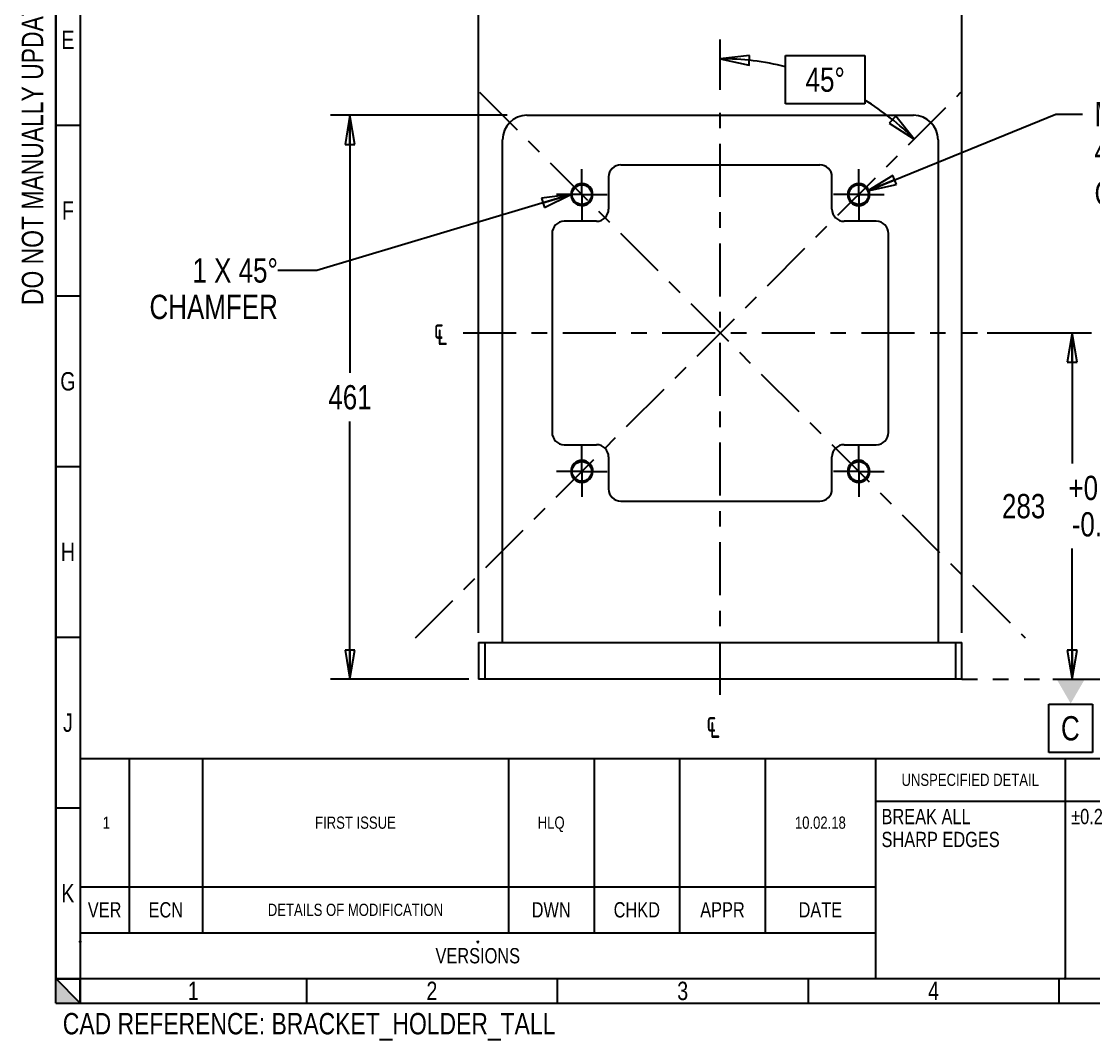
# Model space of a CAD drawing. Header units: inches. Extents: x 0.1 to 16.4, y 0 to 11.6.
# Drawn here: x 0.06 to 6.96, y 0.03 to 6.59 of the extents above; entities that cross this region are included whole.
import ezdxf
from ezdxf.enums import TextEntityAlignment as Align

# ---------------------------------------------------------------- set-up
doc = ezdxf.new("R2010")
doc.units = ezdxf.units.IN
doc.header["$LTSCALE"] = 0.909449
doc.header["$MEASUREMENT"] = 0
doc.linetypes.add('CENTER', pattern=[0.6, 0.375, -0.075, 0.075, -0.075])
doc.linetypes.add('DASHED', pattern=[0.2, 0.1, -0.1])
doc.layers.get('0').update_dxf_attribs({"linetype": 'CONTINUOUS'})
doc.layers.add('02___PRT_ALL_AXES', color=7, linetype='CONTINUOUS')
doc.styles.get("Standard").update_dxf_attribs({"font": 'txt', "width": 0.8})
doc.styles.add('TEXTSTYLE_1', font='gdt', dxfattribs={"width": 0.8})
doc.dimstyles.new('DIMSTYLE_1', dxfattribs={"dimtxt": 0.15625, "dimasz": 0.1875, "dimexe": 0.125, "dimexo": 0.0625, "dimgap": 0.078125, "dimtad": 0, "dimtih": 1, "dimtoh": 1, "dimlfac": 5, "dimzin": 4, "dimdsep": 46, "dimtxsty": 'Standard', "dimblk": 'CLOSED', "dimblk1": 'CLOSED', "dimblk2": 'CLOSED', "dimcen": 0.09, "dimadec": 0, "dimazin": 0, "dimtp": 0.01, "dimtm": 0.01, "dimtfac": 1, "dimtofl": 0, "dimtmove": 0, "dimatfit": 3, "dimldrblk": 'CLOSED', "dimfxl": 1, "dimtolj": 1, "dimtzin": 4, "dimarcsym": 0})
doc.dimstyles.new('DIMSTYLE_4', dxfattribs={"dimtxt": 0.15625, "dimasz": 0.1875, "dimexe": 0.125, "dimexo": 0.0625, "dimgap": 0.078125, "dimtad": 0, "dimtih": 1, "dimtoh": 1, "dimdec": 1, "dimlfac": 5, "dimzin": 4, "dimdsep": 46, "dimtxsty": 'Standard', "dimblk": 'CLOSED', "dimblk1": 'CLOSED', "dimblk2": 'CLOSED', "dimcen": 0.09, "dimadec": 0, "dimazin": 0, "dimtp": 0.5, "dimtm": 0.5, "dimtfac": 1, "dimtdec": 1, "dimtofl": 0, "dimtmove": 0, "dimatfit": 3, "dimldrblk": 'CLOSED', "dimfxl": 1, "dimtolj": 1, "dimtzin": 4, "dimarcsym": 0})
doc.dimstyles.new('DIMSTYLE_5', dxfattribs={"dimtxt": 0.15625, "dimasz": 0.1875, "dimexe": 0.125, "dimexo": 0.0625, "dimgap": 0.09, "dimtad": 0, "dimtih": 1, "dimtoh": 1, "dimlfac": 5, "dimzin": 4, "dimdsep": 46, "dimtxsty": 'Standard', "dimblk": 'CLOSED', "dimblk1": 'CLOSED', "dimblk2": 'CLOSED', "dimcen": 0.09, "dimadec": 0, "dimazin": 0, "dimtp": 0.01, "dimtm": 0.01, "dimtfac": 1, "dimtofl": 0, "dimtmove": 0, "dimatfit": 2, "dimldrblk": 'CLOSED', "dimfxl": 1, "dimtolj": 1, "dimtzin": 4, "dimarcsym": 0})
doc.dimstyles.new('DIMSTYLE_6', dxfattribs={"dimtxt": 0.15625, "dimasz": 0.1875, "dimexe": 0.125, "dimexo": 0.0625, "dimgap": 0.078125, "dimtad": 0, "dimtih": 1, "dimtoh": 1, "dimlfac": 5, "dimzin": 4, "dimdsep": 46, "dimtxsty": 'Standard', "dimblk": 'CLOSED', "dimblk1": 'CLOSED', "dimblk2": 'CLOSED', "dimcen": 0.09, "dimadec": 0, "dimazin": 0, "dimtol": 1, "dimtp": 0.01, "dimtm": 0.01, "dimtfac": 1, "dimtofl": 0, "dimtmove": 0, "dimatfit": 3, "dimldrblk": 'CLOSED', "dimfxl": 1, "dimtolj": 1, "dimtzin": 4, "dimarcsym": 0})
doc.dimstyles.get("Standard").update_dxf_attribs({"dimtxt": 0.15625, "dimasz": 0.1875, "dimexe": 0.125, "dimexo": 0.0625, "dimgap": 0.09, "dimtad": 0, "dimtih": 1, "dimtoh": 1, "dimzin": 4, "dimdsep": 46, "dimtxsty": 'Standard', "dimblk": 'CLOSED', "dimblk1": 'CLOSED', "dimblk2": 'CLOSED', "dimcen": 0.09, "dimadec": 0, "dimazin": 0, "dimtol": 1, "dimtp": 0.01, "dimtm": 0.01, "dimtfac": 1, "dimtofl": 0, "dimtmove": 0, "dimatfit": 3, "dimldrblk": 'CLOSED', "dimfxl": 1, "dimtolj": 1, "dimtzin": 4, "dimarcsym": 0})

# ---------------------------------------------------------------- blocks, each defined once
blk = doc.blocks.new('_CLOSED')
at = {"color": 0, "linetype": 'ByBlock'}
for p, q in [((0, 0), (-1, 0.167)), ((-1, 0.167), (-1, -0.167)), ((-1, -0.167), (0, 0)), ((-1, 0), (0, 0))]:
    blk.add_line(p, q, dxfattribs=at)
blk = doc.blocks.new('*D1')
at = {"color": 2, "linetype": 'Continuous', "transparency": 16777216}
for p, q in [((3.182, 5.9899), (2.0447, 5.9899)), ((2.1697, 5.9899), (2.1697, 4.3312)), ((2.1697, 2.36), (2.1697, 4.0187)), ((2.9352, 2.36), (2.0447, 2.36))]:
    blk.add_line(p, q, dxfattribs=at)
at = {"color": 2, "linetype": 'Continuous', "transparency": 16777216, "xscale": 0.1875, "yscale": 0.1875, "zscale": 0.1875}
for p, rotation in [((2.1697, 5.9899), 90), ((2.1697, 2.36), 270)]:
    blk.add_blockref('_CLOSED', p, dxfattribs=dict(at, rotation=rotation))
at = {"color": 2, "linetype": 'Continuous', "transparency": 16777216, "insert": (2.1697, 4.2531), "char_height": 0.15625, "width": 0.375, "attachment_point": 2, "line_spacing_factor": 0.9}
blk.add_mtext('461', dxfattribs=at)
blk = doc.blocks.new('*D23')
at = {"color": 2, "linetype": 'Continuous', "transparency": 16777216}
for p, q in [((2.9977, 2.6587), (2.9977, 6.8841)), ((6.108, 2.6587), (6.108, 6.8841)), ((2.9977, 6.7591), (4.2872, 6.7591)), ((6.108, 6.7591), (4.8185, 6.7591))]:
    blk.add_line(p, q, dxfattribs=at)
at = {"color": 2, "linetype": 'Continuous', "transparency": 16777216, "xscale": 0.1875, "yscale": 0.1875, "zscale": 0.1875, "rotation": 180}
blk.add_blockref('_CLOSED', (2.9977, 6.7591), dxfattribs=at)
at = {"color": 2, "linetype": 'Continuous', "transparency": 16777216, "xscale": 0.1875, "yscale": 0.1875, "zscale": 0.1875}
blk.add_blockref('_CLOSED', (6.108, 6.7591), dxfattribs=at)
at = {"color": 2, "linetype": 'Continuous', "transparency": 16777216, "insert": (4.5529, 6.8373), "char_height": 0.15625, "width": 0.375, "attachment_point": 2, "line_spacing_factor": 0.9}
blk.add_mtext('395', dxfattribs=at)
blk = doc.blocks.new('*D24')
at = {"color": 2, "linetype": 'Continuous', "transparency": 16777216}
blk.add_line((4.5529, 6.1524), (4.5529, 6.478), dxfattribs=at)
for points in [[(4.7418, 6.3742), (4.5529, 6.353), (4.7384, 6.3118), (4.7418, 6.3742)], [(5.6403, 5.9382), (5.8006, 5.8361), (5.6821, 5.9847), (5.6403, 5.9382)]]:
    blk.add_lwpolyline(points, dxfattribs=at)
for start, end in [(76.22807, 90), (45, 58.17617)]:
    blk.add_arc((4.5529, 4.5883), 1.7646, start, end, dxfattribs=at)
at = {"color": 2, "linetype": 'Continuous', "transparency": 16777216, "insert": (5.2281, 6.2968), "char_height": 0.15625, "width": 0.354167, "attachment_point": 2, "line_spacing_factor": 0.9}
blk.add_mtext('45\\Fgdt;{\\Fgdt;~}', dxfattribs=at)
blk = doc.blocks.new('*D25')
at = {"color": 2, "linetype": 'Continuous', "transparency": 16777216}
for p, q in [((5.502, 5.503), (6.7116, 5.9967)), ((6.7116, 5.9967), (6.8835, 5.9967))]:
    blk.add_line(p, q, dxfattribs=at)
at = {"color": 2, "linetype": 'Continuous', "transparency": 16777216, "xscale": 0.1875, "yscale": 0.1875, "zscale": 0.1875, "rotation": 202.2032290413}
blk.add_blockref('_CLOSED', (5.502, 5.503), dxfattribs=at)
at = {"color": 2, "linetype": 'Continuous', "transparency": 16777216, "width": 0.8}
for s, height, p in [('M', 0.1562, (6.9616, 5.9186)), ('16', 0.15625, (7.0866, 5.9186)), ('x2 THRU', 0.15625, (7.3366, 5.9186)), ('4 POS EQUISPACED ', 0.15625, (6.9616, 5.6842)), ('ON A ', 0.15625, (6.9616, 5.4108)), ('320', 0.15625, (7.8731, 5.4108)), (' PCD', 0.15625, (8.3262, 5.4108))]:
    blk.add_text(s, height=height, dxfattribs=at).set_placement(p)
at = {"color": 2, "linetype": 'Continuous', "transparency": 16777216, "style": 'TEXTSTYLE_1'}
blk.add_text('n', height=0.1562, dxfattribs=at).set_placement((7.6647, 5.4108))
blk = doc.blocks.new('*D26')
at = {"color": 2, "linetype": 'Continuous', "transparency": 16777216}
for p, q in [((6.2705, 4.5883), (6.9427, 4.5883)), ((6.8177, 4.5883), (6.8177, 3.7476)), ((6.8177, 2.36), (6.8177, 3.2007)), ((6.6927, 2.36), (7.0282, 2.36))]:
    blk.add_line(p, q, dxfattribs=at)
at = {"color": 2, "linetype": 'Continuous', "transparency": 16777216, "xscale": 0.1875, "yscale": 0.1875, "zscale": 0.1875}
for p, rotation in [((6.8177, 4.5883), 90), ((6.8177, 2.36), 270)]:
    blk.add_blockref('_CLOSED', p, dxfattribs=dict(at, rotation=rotation))
at = {"color": 2, "linetype": 'Continuous', "transparency": 16777216, "width": 0.8}
for s, p in [('+0.01', (7.0052, 3.5132)), ('283', (6.5052, 3.396)), ('-0.01', (7.0052, 3.2789))]:
    blk.add_text(s, height=0.15625, dxfattribs=at).set_placement(p, align=Align.CENTER)
blk = doc.blocks.new('*T34')
at = {"color": 2, "linetype": 'Continuous'}
for p, q in [((0, 0), (15.8268, 0)), ((0, 0), (0, -0.1575)), ((1.4567, 0), (1.4567, -0.1575)), ((3.0709, 0), (3.0709, -0.1575)), ((4.685, 0), (4.685, -0.1575)), ((6.2992, 0), (6.2992, -0.1575)), ((7.9134, 0), (7.9134, -0.1575)), ((9.5276, 0), (9.5276, -0.1575)), ((11.1417, 0), (11.1417, -0.1575)), ((12.7559, 0), (12.7559, -0.1575)), ((14.3701, 0), (14.3701, -0.1575)), ((15.8268, 0), (15.8268, -0.1575)), ((0, -0.1575), (15.8268, -0.1575))]:
    blk.add_line(p, q, dxfattribs=at)
at = {"color": 2, "linetype": 'Continuous', "attachment_point": 2, "line_spacing_factor": 0.9}
for s, insert, char_height, width in [('1', (0.7283, -0.0197), 0.1181, 0.188976), ('2', (2.2638, -0.0197), 0.1181, 0.188976), ('3 ', (3.878, -0.0197), 0.11811, 0.377953), ('4 ', (5.4921, -0.0197), 0.11811, 0.377953), ('5', (7.1063, -0.0197), 0.1181, 0.188976), ('6', (8.7205, -0.0197), 0.1181, 0.188976), ('7', (10.3346, -0.0197), 0.1181, 0.188976), ('8', (11.9488, -0.0197), 0.1181, 0.188976), ('9', (13.563, -0.0197), 0.1181, 0.188976), ('10', (15.0984, -0.0197), 0.11811, 0.377953)]:
    blk.add_mtext(s, dxfattribs=dict(at, insert=insert, char_height=char_height, width=width))
blk = doc.blocks.new('*T35')
at = {"color": 2, "linetype": 'Continuous'}
for p, q in [((0, 0), (0.1575, 0)), ((0, 0), (0, -10.9843)), ((0.1575, 0), (0.1575, -10.9843)), ((0, -1.0984), (0.1575, -1.0984)), ((0, -2.1969), (0.1575, -2.1969)), ((0, -3.2953), (0.1575, -3.2953)), ((0, -4.3937), (0.1575, -4.3937)), ((0, -5.4921), (0.1575, -5.4921)), ((0, -6.5906), (0.1575, -6.5906)), ((0, -7.689), (0.1575, -7.689)), ((0, -8.7874), (0.1575, -8.7874)), ((0, -9.8858), (0.1575, -9.8858)), ((0, -10.9843), (0.1575, -10.9843))]:
    blk.add_line(p, q, dxfattribs=at)
at = {"color": 2, "linetype": 'Continuous', "char_height": 0.1181, "width": 0.188976, "attachment_point": 2, "line_spacing_factor": 0.9}
for s, insert in [('A', (0.0787, -0.4902)), ('B', (0.0787, -1.5886)), ('C', (0.0787, -2.687)), ('D', (0.0787, -3.7854)), ('E', (0.0787, -4.8839)), ('F', (0.0787, -5.9823)), ('G', (0.0787, -7.0807)), ('H', (0.0787, -8.1791)), ('J', (0.0787, -9.2776)), ('K', (0.0787, -10.376))]:
    blk.add_mtext(s, dxfattribs=dict(at, insert=insert))
blk = doc.blocks.new('*T38')
at = {"color": 2, "linetype": 'Continuous'}
for p, q in [((0, 0), (15.8268, 0)), ((0, 0), (0, -1.4173)), ((0.315, 0), (0.315, -1.122)), ((0.7874, 0), (0.7874, -1.122)), ((2.7559, 0), (2.7559, -1.122)), ((3.3071, 0), (3.3071, -1.122)), ((3.8583, 0), (3.8583, -1.122)), ((4.4094, 0), (4.4094, -1.122)), ((5.1181, 0), (5.1181, -1.4173)), ((6.3386, 0), (6.3386, -1.4173)), ((7.5591, 0), (7.5591, -1.4173)), ((10.5118, 0), (10.5118, -1.4173)), ((11.2008, 0), (11.2008, -1.4173)), ((11.8898, 0), (11.8898, -1.4173)), ((15.8268, 0), (15.8268, -1.4173)), ((5.1181, -0.2756), (11.8898, -0.2756)), ((11.8898, -0.4134), (15.8268, -0.4134)), ((14.252, -0.4134), (14.252, -0.8268)), ((7.5591, -0.5512), (11.8898, -0.5512)), ((0, -0.8268), (5.1181, -0.8268)), ((10.5118, -0.8268), (15.8268, -0.8268)), ((0, -1.122), (5.1181, -1.122)), ((10.5118, -1.122), (15.8268, -1.122)), ((0, -1.4173), (15.8268, -1.4173))]:
    blk.add_line(p, q, dxfattribs=at)
at = {"color": 2, "linetype": 'Continuous', "line_spacing_factor": 0.9}
for s, insert, char_height, width, attachment_point in [('DRAWN BY\\P HLQ', (10.8563, -0.0492), 0.0689, 0.88189, 2), ('DATE\\P 10.02.18', (11.5453, -0.0492), 0.0689, 0.992126, 2), ('TITLE', (11.9291, -0.0295), 0.07874, 0.629921, 1), ('UNSPECIFIED DETAIL', (5.7283, -0.0984), 0.07874, 2.267717, 2), ('UNSPECIFIED TOL.', (6.9488, -0.0984), 0.07874, 2.015748, 2), ('MATERIAL:  AS SUPPLIED', (7.5984, -0.0984), 0.07874, 2.771654, 1), ('BRACKET HOLDER TALL', (13.8583, -0.2165), 0.11811, 3.590551, 2), ('BREAK ALL\\PSHARP EDGES', (5.1575, -0.3248), 0.098425, 1.732283, 1), ('CHECKED BY\\P ', (10.8563, -0.3248), 0.0689, 1.102362, 2), ('DATE\\P ', (11.5453, -0.3248), 0.0689, 0.440945, 2), (' 1', (0.1575, -0.374), 0.07874, 0.251969, 2), ('FIRST ISSUE', (1.7717, -0.374), 0.07874, 1.385827, 2), ('HLQ ', (3.0315, -0.374), 0.07874, 0.503937, 2), ('10.02.18 ', (4.7638, -0.374), 0.07874, 1.133858, 2), ('FINISH:  AS SUPPLIED', (7.5984, -0.374), 0.07874, 2.519685, 1), ('DOCUMENT REFERENCE NUMBER', (11.9291, -0.4429), 0.07874, 3.149606, 1), ('PART NUMBER', (15.0394, -0.4429), 0.07874, 1.385827, 2), ('APPROVED BY\\P ', (10.8563, -0.6004), 0.068898, 1.212598, 2), ('DATE\\P ', (11.5453, -0.6004), 0.0689, 0.440945, 2), ('HSR-1007-02 ', (15.0394, -0.6299), 0.11811, 2.267717, 2), ('VER', (0.1575, -0.9252), 0.09843, 0.472441, 2), ('ECN', (0.5512, -0.9252), 0.09843, 0.472441, 2), ('DETAILS OF MODIFICATION', (1.7717, -0.935), 0.07874, 2.897638, 2), ('DWN', (3.0315, -0.9252), 0.09843, 0.472441, 2), ('CHKD', (3.5827, -0.9252), 0.09843, 0.629921, 2), ('APPR', (4.1339, -0.9252), 0.09843, 0.629921, 2), ('DATE', (4.7638, -0.9252), 0.09843, 0.629921, 2), ('SHEET SCALE', (10.8563, -0.94), 0.068898, 1.212598, 2), ('0.200', (11.5453, -0.94), 0.0689, 0.551181, 2), ('USED O:  HSR-1000-01 ', (13.8583, -0.9252), 0.098425, 3.307087, 2), ('VERSIONS ', (2.5591, -1.2205), 0.09843, 1.417323, 2), ('ESTIMATED \\PMASS KG. ', (10.8563, -1.1836), 0.0689, 1.102362, 2), ('HSR-1007-27 ', (13.8583, -1.2303), 0.07874, 1.511811, 2)]:
    blk.add_mtext(s, dxfattribs=dict(at, insert=insert, char_height=char_height, width=width, attachment_point=attachment_point))
at = {"color": 2, "linetype": 'Continuous', "insert": (6.378, -0.3248), "char_height": 0.098425, "width": 0.7021, "attachment_point": 1, "line_spacing_factor": 0.9, "style": 'TEXTSTYLE_1'}
blk.add_mtext('{\\Fgdt;`}\\Ftxt;0.2', dxfattribs=at)

msp = doc.modelspace()

# ---------------------------------------------------------------- hatches: boundary and pattern name
at = {"linetype": 'Continuous'}
h = msp.add_hatch(color=2, dxfattribs=at)
edge = h.paths.add_edge_path()
edge.add_line((0.2756, 0.2756), (0.2756, 0.4331))
edge.add_line((0.2756, 0.2756), (0.4331, 0.2756))
edge.add_line((0.4331, 0.2756), (0.2756, 0.4331))

# ---------------------------------------------------------------- linework, layer by layer
at = {"color": 7, "linetype": 'Continuous'}
for p, q in [((0.2756, 0.4331), (0.2756, 11.4173)), ((3.3088, 5.9899), (5.797, 5.9899)), ((3.1513, 2.5962), (3.1513, 5.8324)), ((5.9544, 5.8324), (5.9544, 2.5962)), ((3.9129, 5.671), (5.1929, 5.671)), ((3.8341, 5.5923), (3.8341, 5.3858)), ((5.2716, 5.3858), (5.2716, 5.5923)), ((3.7554, 5.3071), (3.5489, 5.3071)), ((5.5568, 5.3071), (5.3503, 5.3071)), ((3.4702, 5.2283), (3.4702, 3.9483)), ((5.6355, 3.9483), (5.6355, 5.2283)), ((3.5489, 3.8696), (3.7554, 3.8696)), ((5.3503, 3.8696), (5.5568, 3.8696)), ((3.8341, 3.7909), (3.8341, 3.5844)), ((5.2716, 3.5844), (5.2716, 3.7909)), ((3.9129, 3.5057), (5.1929, 3.5057)), ((2.9977, 2.5962), (6.108, 2.5962)), ((2.9977, 2.5962), (2.9977, 2.36)), ((3.0371, 2.5962), (3.0371, 2.36)), ((6.0686, 2.36), (6.0686, 2.5962)), ((6.108, 2.36), (6.108, 2.5962)), ((6.108, 2.36), (2.9977, 2.36)), ((0.4392, 0.6631), (0.4269, 0.6754)), ((0.4392, 0.6754), (0.4269, 0.6631)), ((2.9983, 0.6631), (2.986, 0.6754)), ((2.9983, 0.6754), (2.986, 0.6631)), ((0.4331, 0.2756), (0.2756, 0.4331)), ((0.2756, 0.2756), (0.2756, 0.4331)), ((0.2756, 0.4331), (0.4331, 0.4331)), ((0.4331, 0.2756), (0.4331, 0.4331)), ((6.7778, 0.4269), (6.7655, 0.4392)), ((6.7778, 0.4392), (6.7655, 0.4269)), ((0.2756, 0.2756), (0.4331, 0.2756)), ((0.4331, 0.2756), (16.2598, 0.2756))]:
    msp.add_line(p, q, dxfattribs=at)
at = {"color": 2, "linetype": 'Continuous'}
for p, q in [((4.9729, 6.0624), (4.9729, 6.3749)), ((4.9729, 6.3749), (5.4834, 6.3749)), ((5.4834, 6.3749), (5.4834, 6.0624)), ((5.4834, 6.0624), (4.9729, 6.0624)), ((6.6675, 1.8881), (6.6675, 2.2006)), ((6.6675, 2.2006), (6.9488, 2.2006)), ((6.8081, 2.2037), (6.8081, 2.2006)), ((6.9488, 2.2006), (6.9488, 1.8881)), ((6.9488, 1.8881), (6.6675, 1.8881))]:
    msp.add_line(p, q, dxfattribs=at)
at = {"color": 2, "linetype": 'DASHED'}
msp.add_line((6.108, 2.36), (6.8081, 2.36), dxfattribs=at)
at = {"color": 7, "linetype": 'Continuous'}
for centre in [(3.662, 5.4792), (5.4437, 5.4792), (3.662, 3.6975), (5.4437, 3.6975)]:
    msp.add_circle(centre, 0.063, dxfattribs=at)
for centre, radius, start, end in [((3.3088, 5.8324), 0.1575, 90, 180), ((5.797, 5.8324), 0.1575, 0, 90), ((3.9129, 5.5923), 0.0787, 90, 180), ((5.1929, 5.5923), 0.0787, 0, 90), ((3.662, 5.4792), 0.0709, 0, 359.06932), ((5.4437, 5.4792), 0.0709, 180, 179.06932), ((3.7554, 5.3858), 0.0787, 270, 360), ((5.3503, 5.3858), 0.0787, 180, 270), ((3.5489, 5.2283), 0.0787, 90, 180), ((5.5568, 5.2283), 0.0787, 0, 90), ((3.5489, 3.9483), 0.0787, 180, 270), ((5.5568, 3.9483), 0.0787, 270, 360), ((3.7554, 3.7909), 0.0787, 0, 90), ((5.3503, 3.7909), 0.0787, 90, 180), ((3.662, 3.6975), 0.0709, 180, 179.06932), ((5.4437, 3.6975), 0.0709, 180, 179.06932), ((3.9129, 3.5844), 0.0787, 180, 270), ((5.1929, 3.5844), 0.0787, 270, 360)]:
    msp.add_arc(centre, radius, start, end, dxfattribs=at)
at = {"color": 2, "linetype": 'Continuous'}
msp.add_solid([(6.7179, 2.36), (6.8984, 2.36), (6.8081, 2.2037)], dxfattribs=at)
at = {"layer": '02___PRT_ALL_AXES', "color": 7, "linetype": 'CENTER'}
for p, q in [((2.5904, 2.6259), (6.1019, 6.1374)), ((3.0038, 6.1374), (6.5153, 2.6259)), ((4.5529, 2.26), (4.5529, 6.0899)), ((3.662, 5.4792), (3.662, 5.6422)), ((5.4437, 5.4792), (5.4437, 5.6422)), ((3.662, 5.4792), (3.499, 5.4792)), ((3.662, 5.4792), (3.662, 5.3162)), ((3.662, 5.4792), (3.825, 5.4792)), ((5.4437, 5.4792), (5.2807, 5.4792)), ((5.4437, 5.4792), (5.4437, 5.3162)), ((5.4437, 5.4792), (5.6067, 5.4792)), ((2.8977, 4.5883), (6.208, 4.5883)), ((3.662, 3.6975), (3.662, 3.8605)), ((5.4437, 3.6975), (5.4437, 3.8605)), ((3.662, 3.6975), (3.499, 3.6975)), ((3.662, 3.6975), (3.662, 3.5345)), ((3.662, 3.6975), (3.825, 3.6975)), ((5.4437, 3.6975), (5.2807, 3.6975)), ((5.4437, 3.6975), (5.6067, 3.6975)), ((5.4437, 3.6975), (5.4437, 3.5345))]:
    msp.add_line(p, q, dxfattribs=at)

# ---------------------------------------------------------------- block references
for name, p in [('*T35', (0.2756, 11.4173)), ('*T38', (0.4331, 1.8505)), ('*T34', (0.4331, 0.4331))]:
    msp.add_blockref(name, p)

# ---------------------------------------------------------------- texts
at = {"color": 2, "linetype": 'Continuous', "insert": (0.0573, 5.7918), "char_height": 0.137795, "width": 2.425197, "attachment_point": 2, "rotation": 90, "line_spacing_factor": 0.9}
msp.add_mtext('DO NOT MANUALLY UPDATE', dxfattribs=at)
at = {"color": 2, "linetype": 'Continuous', "line_spacing_factor": 0.9}
for s, insert, char_height, width, attachment_point in [('1 X 45\\Fgdt;{\\Fgdt;~}\\Ftxt; \\PCHAMFER', (1.7056, 5.0688), 0.15625, 0.979167, 3), ('C', (6.7456, 2.1225), 0.1562, 0.125, 1), ('CAD REFERENCE: BRACKET_HOLDER_TALL', (1.9065, 0.2123), 0.137795, 3.748031, 2)]:
    msp.add_mtext(s, dxfattribs=dict(at, insert=insert, char_height=char_height, width=width, attachment_point=attachment_point))
at = {"color": 2, "linetype": 'Continuous', "char_height": 0.15625, "width": 0.247396, "attachment_point": 1, "line_spacing_factor": 0.9, "style": 'TEXTSTYLE_1'}
for insert in [(2.708, 4.6826), (4.4625, 2.1546)]:
    msp.add_mtext('{\\Fgdt;q}', dxfattribs=dict(at, insert=insert))

# ---------------------------------------------------------------- dimensions: what is measured, and where the dimension line sits
at = {"color": 2, "linetype": 'Continuous'}
dim = msp.add_linear_dim(base=(6.108, 6.7591), p1=(2.9977, 2.5962), p2=(6.108, 2.5962), dimstyle='DIMSTYLE_1', dxfattribs=at)
dim.commit()
dim.dimension.update_dxf_attribs({"geometry": '*D23', "text_midpoint": (4.5568, 6.7591), "dimtype": 160})
dim = msp.add_angular_dim_2l(base=(5.2281, 6.2186), line1=((5.744, 5.7794), (5.7564, 5.7919)), line2=((4.5529, 6.0723), (4.5529, 6.0899)), dimstyle='DIMSTYLE_4', dxfattribs=at)
dim.commit()
dim.dimension.update_dxf_attribs({"geometry": '*D24', "text_midpoint": (5.2281, 6.2186), "dimtype": 162})
dim = msp.add_diameter_dim_2p(p1=(5.502, 5.503), p2=(5.3854, 5.4554), text='M<>x2 THRU\\P4 POS EQUISPACED \\PON A &d1 PCD', dimstyle='DIMSTYLE_5', override={"dimpost": '<>'}, dxfattribs=at)
dim.commit()
dim.dimension.update_dxf_attribs({"geometry": '*D25', "text_midpoint": (8.0241, 5.7428), "dimtype": 163})
for base, p1, p2, angle, dimstyle, picture, middle in [((2.1697, 2.36), (3.2445, 5.9899), (2.9977, 2.36), 270, 'DIMSTYLE_1', '*D1', (2.1541, 4.175)), ((6.8177, 4.5883), (7.0907, 2.36), (6.208, 4.5883), 90, 'DIMSTYLE_6', '*D26', (6.8177, 3.4742))]:
    dim = msp.add_linear_dim(base=base, p1=p1, p2=p2, angle=angle, dimstyle=dimstyle, dxfattribs=at)
    dim.commit()
    dim.dimension.update_dxf_attribs({"geometry": picture, "text_midpoint": middle, "dimtype": 160})

# ---------------------------------------------------------------- leaders
msp.add_leader([(3.5912, 5.4792), (1.9556, 4.9907), (1.7056, 4.9907)], dimstyle='Standard', override={"dimtad": 0}, dxfattribs=at)

doc.saveas('drawing.dxf')
